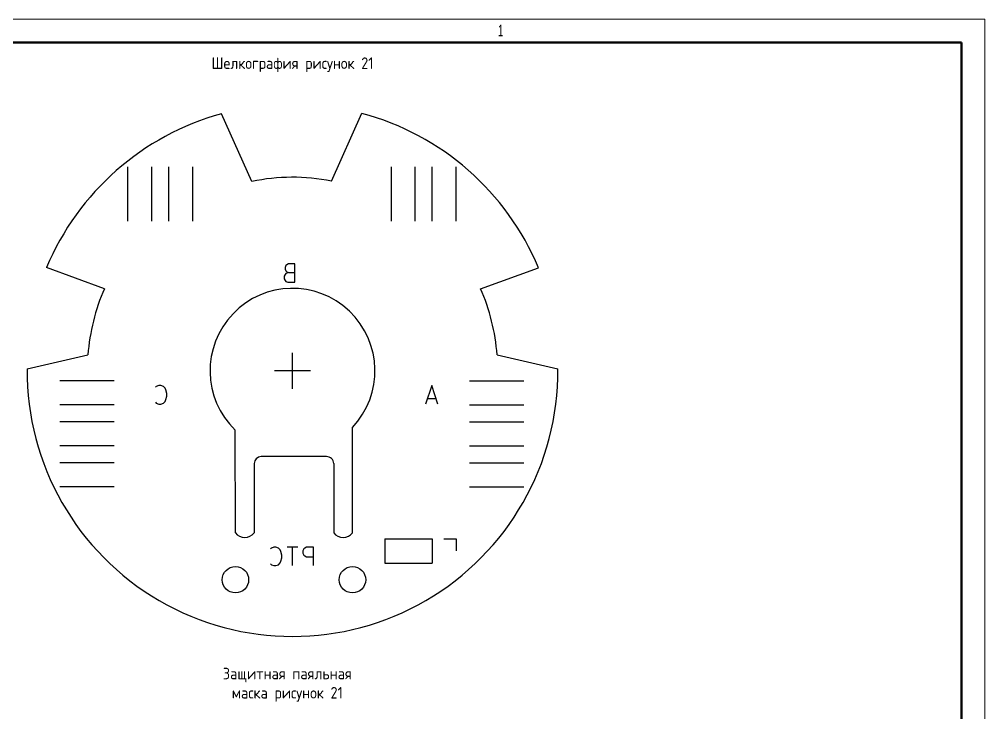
# Model space of a CAD drawing. Header units: inches. Extents: x 10 to 430, y -15 to 282.
# Drawn here: x 220.4 to 429.8, y 131.6 to 282 of the extents above; entities that cross this region are included whole.
import ezdxf

# ---------------------------------------------------------------- set-up
doc = ezdxf.new("R2010")
doc.units = ezdxf.units.IN
doc.header["$MEASUREMENT"] = 0
doc.layers.add('BLACK', color=7, linetype='Continuous')
doc.layers.add('ОСНОВНОЙ', color=7, linetype='Continuous', lineweight=25)
doc.styles.add('SLDTEXTSTYLE3', font='TXT', dxfattribs={"width": 0.605})
doc.styles.add('СПДС', font='isocpeur.ttf', dxfattribs={"width": 0.9})

msp = doc.modelspace()

# ---------------------------------------------------------------- linework, layer by layer
at = {"color": 7, "linetype": 'Continuous', "lineweight": 18}
for p, q in [((9.83, 281.96), (429.83, 281.96)), ((429.83, 281.96), (429.83, -15.04))]:
    msp.add_line(p, q, dxfattribs=at)
at = {"color": 7, "linetype": 'Continuous', "lineweight": 50}
for p, q in [((29.83, 276.96), (424.83, 276.96)), ((424.83, 276.96), (424.83, -10.04))]:
    msp.add_line(p, q, dxfattribs=at)
for p, q in [((279.65, 201.79), (279.65, 209.61)), ((283.56, 205.7), (275.74, 205.7))]:
    msp.add_line(p, q)
at = {"layer": 'BLACK', "linetype": 'Continuous'}
for p, q in [((270.82, 246.76), (264.21, 261.49)), ((288.1, 246.83), (294.71, 261.57)), ((243.87, 249.99), (243.87, 238.21)), ((249.05, 249.99), (249.05, 238.21)), ((252.76, 249.99), (252.76, 238.21)), ((257.94, 249.99), (257.94, 238.21)), ((301.02, 249.99), (301.02, 238.21)), ((306.2, 249.99), (306.2, 238.21)), ((309.91, 249.99), (309.91, 238.21)), ((315.09, 249.99), (315.09, 238.21)), ((278.23, 228.54), (278.04, 228.16)), ((278.42, 228.73), (278.23, 228.54)), ((278.8, 228.92), (278.42, 228.73)), ((280.14, 228.92), (278.8, 228.92)), ((280.14, 224.92), (280.14, 228.92)), ((238.85, 223.53), (226.28, 228.1)), ((278.04, 226.64), (277.85, 226.26)), ((277.85, 226.26), (277.85, 225.69)), ((278.04, 228.16), (278.04, 227.78)), ((278.04, 227.78), (278.23, 227.4)), ((278.23, 226.83), (278.04, 226.64)), ((278.23, 227.4), (278.42, 227.21)), ((278.8, 227.02), (278.23, 226.83)), ((278.42, 227.21), (278.8, 227.02)), ((278.8, 227.02), (280.14, 227.02)), ((320.45, 223.53), (333.02, 228.05)), ((277.85, 225.69), (278.04, 225.3)), ((278.04, 225.3), (278.23, 225.11)), ((278.23, 225.11), (278.61, 224.92)), ((278.61, 224.92), (280.14, 224.92)), ((222.05, 206.12), (235.26, 209.16)), ((324.04, 209.16), (337.25, 206.11)), ((240.92, 203.51), (229.14, 203.51)), ((318.04, 203.51), (329.82, 203.51)), ((250.1, 202.32), (249.91, 202.13)), ((250.67, 202.51), (250.1, 202.32)), ((251.05, 202.51), (250.67, 202.51)), ((251.63, 202.32), (251.05, 202.51)), ((252.01, 201.94), (251.63, 202.32)), ((252.2, 201.56), (252.01, 201.94)), ((252.39, 200.79), (252.2, 201.56)), ((309.85, 202.51), (308.52, 198.51)), ((311.19, 198.51), (309.85, 202.51)), ((251.63, 198.7), (252.01, 199.08)), ((252.01, 199.08), (252.2, 199.46)), ((252.2, 199.46), (252.39, 200.22)), ((252.39, 200.22), (252.39, 200.79)), ((310.81, 199.65), (308.9, 199.65)), ((240.92, 198.33), (229.14, 198.33)), ((249.91, 198.89), (250.1, 198.7)), ((250.1, 198.7), (250.67, 198.51)), ((250.67, 198.51), (251.05, 198.51)), ((251.05, 198.51), (251.63, 198.7)), ((318.04, 198.33), (329.82, 198.33)), ((240.92, 194.62), (229.14, 194.62)), ((267.26, 170.56), (267.2, 192.85)), ((292.66, 170.56), (292.66, 193.42)), ((318.04, 194.62), (329.82, 194.62)), ((240.92, 189.44), (229.14, 189.44)), ((318.04, 189.44), (329.82, 189.44)), ((287.02, 187.1), (272.85, 187.1)), ((240.92, 185.73), (229.14, 185.73)), ((271.33, 185.58), (271.32, 170.56)), ((288.6, 185.58), (288.6, 170.56)), ((318.04, 185.73), (329.82, 185.73)), ((240.92, 180.55), (229.14, 180.55)), ((318.04, 180.55), (329.82, 180.55)), ((299.68, 169.29), (299.68, 163.97)), ((299.68, 169.29), (309.96, 169.29)), ((309.96, 169.29), (309.96, 163.97)), ((312.5, 169.29), (315.16, 169.29)), ((315.16, 169.29), (315.16, 166.63)), ((275.06, 167.27), (274.87, 167.07)), ((275.63, 167.46), (275.06, 167.27)), ((276.01, 167.46), (275.63, 167.46)), ((276.58, 167.27), (276.01, 167.46)), ((276.96, 166.88), (276.58, 167.27)), ((277.15, 166.5), (276.96, 166.88)), ((277.34, 165.74), (277.15, 166.5)), ((277.34, 165.17), (277.34, 165.74)), ((280.77, 167.46), (278.49, 167.46)), ((279.63, 163.46), (279.63, 167.46)), ((282.11, 167.07), (281.91, 166.69)), ((281.91, 166.69), (281.91, 166.12)), ((281.91, 166.12), (282.11, 165.74)), ((282.3, 167.27), (282.11, 167.07)), ((282.11, 165.74), (282.3, 165.55)), ((282.68, 167.46), (282.3, 167.27)), ((282.3, 165.55), (282.68, 165.36)), ((284.2, 167.46), (282.68, 167.46)), ((284.2, 163.46), (284.2, 167.46)), ((274.87, 163.84), (275.06, 163.65)), ((275.06, 163.65), (275.63, 163.46)), ((275.63, 163.46), (276.01, 163.46)), ((276.01, 163.46), (276.58, 163.65)), ((276.58, 163.65), (276.96, 164.03)), ((276.96, 164.03), (277.15, 164.41)), ((277.15, 164.41), (277.34, 165.17)), ((282.68, 165.36), (284.2, 165.36)), ((299.68, 163.97), (309.96, 163.97))]:
    msp.add_line(p, q, dxfattribs=at)
at = {"layer": 'BLACK'}
for centre in [(267.26, 160.4), (292.66, 160.4)]:
    msp.add_circle(centre, 2.87, dxfattribs=at)
for centre, radius, start, end in [((279.65, 205.7), 57.88, 105.467, 157.2282), ((279.65, 205.7), 57.86, 22.7279, 74.9144), ((279.65, 205.7), 42, 78.3849, 102.1417), ((279.65, 205.7), 44.53, 156.3937, 175.5364), ((279.65, 205.7), 17.89, 316.6477, 225.9155), ((279.65, 205.7), 44.53, 4.4625, 23.6063), ((279.65, 205.7), 57.6, 179.5856, 0.4136), ((272.85, 185.58), 1.52, 90.0007, 179.9994), ((287.07, 185.58), 1.52, 0.0026, 92.129), ((269.29, 172.08), 2.54, 216.8699, 323.1301), ((290.63, 172.08), 2.54, 216.8699, 323.1301)]:
    msp.add_arc(centre, radius, start, end, dxfattribs=at)
at = {"layer": 'ОСНОВНОЙ', "linetype": 'Continuous', "lineweight": 18}
for p, q in [((29.83, 276.96), (424.83, 276.96)), ((227.33, 276.96), (227.33, 276.96)), ((424.83, 276.96), (424.83, -10.04))]:
    msp.add_line(p, q, dxfattribs=at)

# ---------------------------------------------------------------- texts
at = {"char_height": 2.5, "attachment_point": 2, "style": 'СПДС'}
for s, insert in [('Шелкография рисунок 21', (279.65, 273.7)), ('Защитная паяльная маска рисунок 21', (278.52, 141.29))]:
    msp.add_mtext_dynamic_manual_height_columns(s, width=34.7669, gutter_width=12.5, heights=[0], dxfattribs=dict(at, insert=insert))
at = {"layer": 'ОСНОВНОЙ', "insert": (324.81, 280.79), "char_height": 2.5, "attachment_point": 2, "style": 'SLDTEXTSTYLE3'}
msp.add_mtext('1', dxfattribs=at)

doc.saveas('drawing.dxf')
